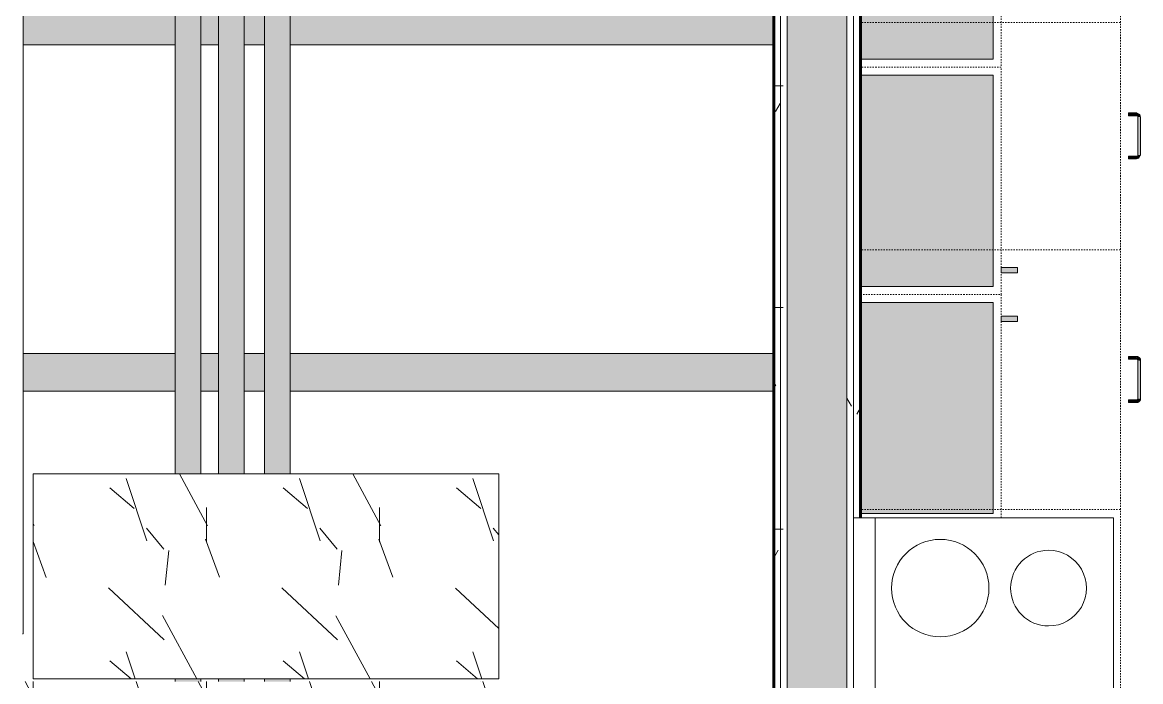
# Model space of a CAD drawing. Header units: inches. Extents: x -4169 to -1846, y 9706 to 12377.
# Drawn here: x -3479.3 to -3376, y 10707.2 to 10768.1 of the extents above; entities that cross this region are included whole.
import ezdxf

# ---------------------------------------------------------------- set-up
doc = ezdxf.new("R2010")
doc.units = ezdxf.units.IN
doc.header["$MEASUREMENT"] = 0
doc.linetypes.add('Dash', pattern=[0.25, 0.125, -0.125])
for name, color, linetype, lineweight in [('0-1', 7, 'Continuous', 5), ('0-2', 7, 'Continuous', 18), ('A-CLNG', 13, 'Continuous', 18), ('A-CLNG-PATT-1', 35, 'Continuous', 18), ('A-FLOR-2', 7, 'Continuous', 18), ('A-WALL', 113, 'Continuous', 18), ('A-WALL-PATT-4', 111, 'Continuous', 9), ('I-WALL-3', 2, 'Continuous', 60), ('P-PIPE', 3, 'Continuous', 9), ('P-PIPE-1', 3, 'Continuous', 5), ('Q-CASE', 31, 'Continuous', 9), ('Q-CASE-1', 9, 'Continuous', 9), ('Q-CASE-3', 250, 'Continuous', 9), ('Q-CASE-4', 250, 'Dash', 9), ('Q-CASE-HDLN-1', 250, 'Dash', 9), ('Q-CASE-HDLN-2', 31, 'Continuous', 9), ('Q-SPCQ-1', 250, 'Continuous', 9), ('S-BEAM', 12, 'Continuous', 9)]:
    doc.layers.add(name, color=color, linetype=linetype, lineweight=lineweight)
pattern_1 = [(0, (0, 0), (20.48, 5.12), [0.845, -14.515, 0.845, -14.515, -81.92]), (0, (0, 0), (20.48, 5.12), [-30.72, 0.845, -29.875, 0.845, -14.515, -35.84]), (0, (0, 0), (20.48, 5.12), [-76.8, 0.845, -9.395, 0.845, -24.755]), (120, (7.68, 2.56), (-14.67405, 15.1762003), [0.845, -14.515, 0.845, -14.515, -81.92]), (120, (7.68, 2.56), (-14.67405, 15.1762003), [-30.72, 0.845, -29.875, 0.845, -14.515, -35.84]), (120, (7.68, 2.56), (-14.67405, 15.1762003), [-76.8, 0.845, -9.395, 0.845, -24.755]), (240, (10.24, 12.8), (-5.80595, -20.2962003), [0.845, -14.515, 0.845, -14.515, -81.92]), (240, (10.24, 12.8), (-5.80595, -20.2962003), [-30.72, 0.845, -29.875, 0.845, -14.515, -35.84]), (240, (10.24, 12.8), (-5.80595, -20.2962003), [-76.8, 0.845, -9.395, 0.845, -24.755])]

# ---------------------------------------------------------------- blocks, each defined once
blk = doc.blocks.new('Range - 24_ x 30_-2322588-ENLARGED RCP - 2ND FLOOR PLAN')
at = {"layer": 'Q-SPCQ-1'}
for p, q in [((0, 0), (30, 0)), ((0, -24), (0, 0)), ((30, 0), (30, -24)), ((0, -22), (30, -22)), ((30, -24), (0, -24))]:
    blk.add_line(p, q, dxfattribs=at)
for centre, radius, start, end in [((6.5, -6), 3.5, 360, 180), ((23.5, -6), 3, 0, 180), ((6.5, -6), 3.5, 180, 0), ((23.5, -6), 3, 180, 0), ((6.5, -16), 4.5, 0, 180), ((23.5, -16), 3, 360, 180), ((6.5, -16), 4.5, 180, 0), ((23.5, -16), 3, 180, 0)]:
    blk.add_arc(centre, radius, start, end, dxfattribs=at)
blk = doc.blocks.new('OD_CW_Countertop - OD_CW_Countertop-2380624-ENLARGED RCP - 2ND FLOOR PLAN')
at = {"layer": 'Q-CASE-HDLN-1'}
for p, q in [((0.74, 24), (0.74, 0)), ((0.74, 0), (130.71, 0))]:
    blk.add_line(p, q, dxfattribs=at)
blk = doc.blocks.new('Drawer_Base_Cabinet_3_drawer_12205 - 24_-V52-ENLARGED RCP - 2ND FLOOR PLAN')
at = {"layer": 'Q-CASE'}
for points in [[(-1.01, 25.72), (-1.01, 25.84), (-1.16, 25.81), (-1.28, 25.75), (-1.34, 25.61), (-1.32, 25.5), (-1.15, 25.52), (-1.01, 25.69), (-1.01, 25.71)], [(2.49, 25.62), (2.49, 25.87), (-1.01, 25.86), (-1.01, 25.62), (1.97, 25.62)], [(2.83, 25.5), (2.79, 25.69), (2.72, 25.78), (2.6, 25.83), (2.49, 25.81), (2.51, 25.64), (2.68, 25.5), (2.8, 25.5)], [(-1.14, 25.5), (-1.38, 25.5), (-1.37, 24.75), (-1.14, 24.75), (-1.14, 25.01)], [(-1.01, 25.64), (-1.12, 25.55), (-1.14, 25.51), (-1.02, 25.63)], [(2.63, 25.5), (2.54, 25.61), (2.5, 25.63), (2.62, 25.51)], [(2.86, 24.75), (2.85, 25.5), (2.62, 25.5), (2.63, 24.75), (2.85, 24.75)]]:
    blk.add_hatch(color=256, dxfattribs=at).paths.add_polyline_path(points, flags=0)
at = {"layer": 'Q-CASE-HDLN-1'}
for p, q in [((12.74, 24), (-11.26, 24)), ((-11.26, 24), (-11.26, 0)), ((12.74, 24), (12.74, 0)), ((12.74, 0), (-11.26, 0))]:
    blk.add_line(p, q, dxfattribs=at)
at = {"layer": 'Q-CASE-HDLN-2'}
for p, q in [((-1.01, 25.87), (2.49, 25.87)), ((-1.39, 24.75), (-1.39, 25.5)), ((-1.39, 24.75), (-1.39, 25.5)), ((-1.39, 24.75), (-1.39, 25.5)), ((-1.14, 25.5), (-1.14, 24.75)), ((-1.14, 25.5), (-1.14, 24.75)), ((-1.14, 25.5), (-1.14, 24.75)), ((2.49, 25.62), (-1.01, 25.62)), ((2.61, 24.75), (2.61, 25.5)), ((2.61, 24.75), (2.61, 25.5)), ((2.61, 24.75), (2.61, 25.5)), ((2.86, 25.5), (2.86, 24.75)), ((2.86, 25.5), (2.86, 24.75)), ((2.86, 25.5), (2.86, 24.75)), ((-1.39, 24.75), (-1.14, 24.75)), ((-1.38, 24.75), (-1.39, 24.75)), ((-1.39, 24.75), (-1.38, 24.75)), ((-1.38, 24.75), (-1.39, 24.75)), ((-1.39, 24.75), (-1.38, 24.75)), ((-1.38, 24.75), (-1.39, 24.75)), ((-1.14, 24.75), (-1.14, 24.75)), ((-1.14, 24.75), (-1.14, 24.75)), ((-1.14, 24.75), (-1.14, 24.75)), ((-1.14, 24.75), (-1.14, 24.75)), ((-1.14, 24.75), (-1.14, 24.75)), ((2.62, 24.75), (2.61, 24.75)), ((2.61, 24.75), (2.86, 24.75)), ((2.62, 24.75), (2.61, 24.75)), ((2.61, 24.75), (2.62, 24.75)), ((2.62, 24.75), (2.61, 24.75)), ((2.61, 24.75), (2.62, 24.75)), ((2.86, 24.75), (2.86, 24.75)), ((2.86, 24.75), (2.86, 24.75)), ((2.86, 24.75), (2.86, 24.75)), ((2.86, 24.75), (2.86, 24.75)), ((2.86, 24.75), (2.86, 24.75))]:
    blk.add_line(p, q, dxfattribs=at)
at = {"layer": 'Q-CASE-HDLN-2', "flags": 128}
for points in [[(-1.39, 25.5), (-1.39, 25.51), (-1.39, 25.53), (-1.38, 25.54), (-1.38, 25.56), (-1.38, 25.57), (-1.38, 25.59), (-1.37, 25.6), (-1.37, 25.62), (-1.36, 25.63), (-1.36, 25.65), (-1.35, 25.66), (-1.34, 25.67), (-1.34, 25.69), (-1.33, 25.7), (-1.32, 25.71), (-1.31, 25.72), (-1.3, 25.74), (-1.29, 25.75), (-1.28, 25.76), (-1.27, 25.77), (-1.26, 25.78), (-1.25, 25.79), (-1.24, 25.8), (-1.23, 25.81), (-1.21, 25.82), (-1.2, 25.82), (-1.19, 25.83), (-1.18, 25.84), (-1.16, 25.84), (-1.15, 25.85), (-1.13, 25.85), (-1.12, 25.86), (-1.11, 25.86), (-1.09, 25.87), (-1.08, 25.87), (-1.06, 25.87), (-1.05, 25.87), (-1.03, 25.87), (-1.02, 25.87), (-1.01, 25.87)], [(-1.26, 25.78), (-1.25, 25.79), (-1.24, 25.8), (-1.23, 25.81), (-1.21, 25.82), (-1.2, 25.82), (-1.19, 25.83), (-1.18, 25.84), (-1.16, 25.84), (-1.15, 25.85), (-1.13, 25.85), (-1.12, 25.86), (-1.11, 25.86), (-1.09, 25.87), (-1.08, 25.87), (-1.06, 25.87), (-1.05, 25.87), (-1.03, 25.87), (-1.02, 25.87), (-1.01, 25.87)], [(-1.26, 25.78), (-1.25, 25.79), (-1.24, 25.8), (-1.23, 25.81), (-1.21, 25.82), (-1.2, 25.82), (-1.19, 25.83), (-1.18, 25.84), (-1.16, 25.84), (-1.15, 25.85), (-1.13, 25.85), (-1.12, 25.86), (-1.11, 25.86), (-1.09, 25.87), (-1.08, 25.87), (-1.06, 25.87), (-1.05, 25.87), (-1.03, 25.87), (-1.02, 25.87), (-1.01, 25.87)], [(2.49, 25.87), (2.5, 25.87), (2.52, 25.87), (2.53, 25.87), (2.55, 25.87), (2.56, 25.87), (2.58, 25.86), (2.59, 25.86), (2.61, 25.86), (2.62, 25.85), (2.63, 25.85), (2.65, 25.84), (2.66, 25.83), (2.67, 25.83), (2.69, 25.82), (2.7, 25.81), (2.71, 25.8), (2.72, 25.79), (2.73, 25.78), (2.75, 25.77), (2.76, 25.76), (2.77, 25.75), (2.78, 25.74), (2.79, 25.73), (2.79, 25.72), (2.8, 25.7), (2.81, 25.69), (2.82, 25.68), (2.83, 25.66), (2.83, 25.65), (2.84, 25.64), (2.84, 25.62), (2.85, 25.61), (2.85, 25.59), (2.85, 25.58), (2.86, 25.56), (2.86, 25.55), (2.86, 25.53), (2.86, 25.52), (2.86, 25.5), (2.86, 25.5)], [(2.49, 25.87), (2.5, 25.87), (2.52, 25.87), (2.53, 25.87), (2.55, 25.87), (2.56, 25.87), (2.58, 25.86), (2.59, 25.86), (2.61, 25.86), (2.62, 25.85), (2.63, 25.85), (2.65, 25.84), (2.66, 25.83), (2.67, 25.83), (2.69, 25.82), (2.7, 25.81), (2.71, 25.8), (2.72, 25.79), (2.73, 25.78), (2.75, 25.77)], [(2.49, 25.87), (2.5, 25.87), (2.52, 25.87), (2.53, 25.87), (2.55, 25.87), (2.56, 25.87), (2.58, 25.86), (2.59, 25.86), (2.61, 25.86), (2.62, 25.85), (2.63, 25.85), (2.65, 25.84), (2.66, 25.83), (2.67, 25.83), (2.69, 25.82), (2.7, 25.81), (2.71, 25.8), (2.72, 25.79), (2.73, 25.78), (2.75, 25.77)], [(-1.39, 25.5), (-1.39, 25.51), (-1.39, 25.53), (-1.38, 25.54), (-1.38, 25.56), (-1.38, 25.57), (-1.38, 25.59), (-1.37, 25.6), (-1.37, 25.62), (-1.36, 25.63), (-1.36, 25.65), (-1.35, 25.66), (-1.34, 25.67), (-1.34, 25.69), (-1.33, 25.7), (-1.32, 25.71), (-1.31, 25.72), (-1.3, 25.74), (-1.29, 25.75), (-1.28, 25.76)], [(-1.39, 25.5), (-1.39, 25.51), (-1.39, 25.53), (-1.38, 25.54), (-1.38, 25.56), (-1.38, 25.57), (-1.38, 25.59), (-1.37, 25.6), (-1.37, 25.62), (-1.36, 25.63), (-1.36, 25.65), (-1.35, 25.66), (-1.34, 25.67), (-1.34, 25.69), (-1.33, 25.7), (-1.32, 25.71), (-1.31, 25.72), (-1.3, 25.74), (-1.29, 25.75), (-1.28, 25.76)], [(-1.01, 25.62), (-1.02, 25.62), (-1.02, 25.62), (-1.03, 25.62), (-1.03, 25.62), (-1.04, 25.62), (-1.04, 25.62), (-1.05, 25.62), (-1.05, 25.62), (-1.06, 25.62), (-1.06, 25.62), (-1.07, 25.61), (-1.07, 25.61), (-1.07, 25.61), (-1.08, 25.61), (-1.08, 25.6), (-1.09, 25.6), (-1.09, 25.6), (-1.09, 25.59), (-1.1, 25.59), (-1.1, 25.59), (-1.11, 25.58), (-1.11, 25.58), (-1.11, 25.58), (-1.11, 25.57), (-1.12, 25.57), (-1.12, 25.56), (-1.12, 25.56), (-1.12, 25.55), (-1.13, 25.55), (-1.13, 25.55), (-1.13, 25.54), (-1.13, 25.54), (-1.13, 25.53), (-1.13, 25.53), (-1.14, 25.52), (-1.14, 25.52), (-1.14, 25.51), (-1.14, 25.51), (-1.14, 25.5), (-1.14, 25.5)], [(-1.14, 25.51), (-1.14, 25.51), (-1.14, 25.5), (-1.14, 25.5)], [(-1.14, 25.51), (-1.14, 25.51), (-1.14, 25.5), (-1.14, 25.5)], [(-1.01, 25.62), (-1.02, 25.62), (-1.02, 25.62)], [(-1.01, 25.62), (-1.02, 25.62), (-1.02, 25.62)], [(2.61, 25.5), (2.61, 25.5), (2.61, 25.51), (2.61, 25.51), (2.61, 25.52), (2.61, 25.52), (2.61, 25.53), (2.61, 25.53), (2.61, 25.54), (2.6, 25.54), (2.6, 25.55), (2.6, 25.55), (2.6, 25.56), (2.6, 25.56), (2.59, 25.57), (2.59, 25.57), (2.59, 25.57), (2.58, 25.58), (2.58, 25.58), (2.58, 25.59), (2.57, 25.59), (2.57, 25.59), (2.57, 25.6), (2.56, 25.6), (2.56, 25.6), (2.56, 25.61), (2.55, 25.61), (2.55, 25.61), (2.54, 25.61), (2.54, 25.61), (2.53, 25.62), (2.53, 25.62), (2.52, 25.62), (2.52, 25.62), (2.51, 25.62), (2.51, 25.62), (2.5, 25.62), (2.5, 25.62), (2.49, 25.62), (2.49, 25.62), (2.49, 25.62)], [(2.5, 25.62), (2.49, 25.62), (2.49, 25.62)], [(2.5, 25.62), (2.49, 25.62), (2.49, 25.62)], [(2.61, 25.5), (2.61, 25.5), (2.61, 25.51)], [(2.61, 25.5), (2.61, 25.5), (2.61, 25.51)], [(2.77, 25.75), (2.78, 25.74), (2.79, 25.73), (2.79, 25.72), (2.8, 25.7), (2.81, 25.69), (2.82, 25.68), (2.83, 25.66), (2.83, 25.65), (2.84, 25.64), (2.84, 25.62), (2.85, 25.61), (2.85, 25.59), (2.85, 25.58), (2.86, 25.56), (2.86, 25.55), (2.86, 25.53), (2.86, 25.52), (2.86, 25.5), (2.86, 25.5)], [(2.77, 25.75), (2.78, 25.74), (2.79, 25.73), (2.79, 25.72), (2.8, 25.7), (2.81, 25.69), (2.82, 25.68), (2.83, 25.66), (2.83, 25.65), (2.84, 25.64), (2.84, 25.62), (2.85, 25.61), (2.85, 25.59), (2.85, 25.58), (2.86, 25.56), (2.86, 25.55), (2.86, 25.53), (2.86, 25.52), (2.86, 25.5), (2.86, 25.5)]]:
    blk.add_lwpolyline(points, dxfattribs=at)
blk = doc.blocks.new('Drawer_Base_Cabinet_3_drawer_12205 - 21_-V27-ENLARGED RCP - 2ND FLOOR PLAN')
at = {"layer": 'Q-CASE'}
for points in [[(-1.01, 25.72), (-1.01, 25.84), (-1.16, 25.81), (-1.28, 25.75), (-1.34, 25.61), (-1.32, 25.5), (-1.15, 25.52), (-1.01, 25.69), (-1.01, 25.71)], [(2.49, 25.62), (2.49, 25.87), (-1.01, 25.86), (-1.01, 25.62), (1.97, 25.62)], [(2.83, 25.5), (2.79, 25.69), (2.72, 25.78), (2.6, 25.83), (2.49, 25.81), (2.51, 25.64), (2.68, 25.5), (2.8, 25.5)], [(-1.14, 25.5), (-1.38, 25.5), (-1.37, 24.75), (-1.14, 24.75), (-1.14, 25.01)], [(-1.01, 25.64), (-1.12, 25.55), (-1.14, 25.51), (-1.02, 25.63)], [(2.63, 25.5), (2.54, 25.61), (2.5, 25.63), (2.62, 25.51)], [(2.86, 24.75), (2.85, 25.5), (2.62, 25.5), (2.63, 24.75), (2.85, 24.75)]]:
    blk.add_hatch(color=256, dxfattribs=at).paths.add_polyline_path(points, flags=0)
at = {"layer": 'Q-CASE-HDLN-1'}
for p, q in [((11.24, 24), (-9.76, 24)), ((-9.76, 24), (-9.76, 0)), ((11.24, 24), (11.24, 0)), ((11.24, 0), (-9.76, 0))]:
    blk.add_line(p, q, dxfattribs=at)
at = {"layer": 'Q-CASE-HDLN-2'}
for p, q in [((-1.24, 25.8), (-1.01, 25.87)), ((-1.24, 25.8), (-1.01, 25.87)), ((-1.01, 25.87), (2.49, 25.87)), ((2.49, 25.87), (2.58, 25.83)), ((2.49, 25.87), (2.58, 25.83)), ((-1.39, 25.5), (-1.34, 25.59)), ((-1.39, 25.5), (-1.34, 25.59)), ((-1.39, 24.75), (-1.39, 25.5)), ((-1.39, 24.75), (-1.39, 25.5)), ((-1.39, 24.75), (-1.39, 25.5)), ((-1.14, 25.5), (-1.14, 24.75)), ((-1.14, 25.5), (-1.14, 24.75)), ((-1.14, 25.5), (-1.14, 24.75)), ((-1.01, 25.62), (-1.05, 25.6)), ((-1.01, 25.62), (-1.05, 25.6)), ((2.49, 25.62), (-1.01, 25.62)), ((2.61, 25.5), (2.59, 25.54)), ((2.61, 25.5), (2.59, 25.54)), ((2.61, 24.75), (2.61, 25.5)), ((2.61, 24.75), (2.61, 25.5)), ((2.61, 24.75), (2.61, 25.5)), ((2.79, 25.72), (2.86, 25.5)), ((2.79, 25.72), (2.86, 25.5)), ((2.86, 25.5), (2.86, 24.75)), ((2.86, 25.5), (2.86, 24.75)), ((2.86, 25.5), (2.86, 24.75)), ((-1.39, 24.75), (-1.14, 24.75)), ((-1.38, 24.75), (-1.39, 24.75)), ((-1.39, 24.75), (-1.38, 24.75)), ((-1.38, 24.75), (-1.39, 24.75)), ((-1.39, 24.75), (-1.38, 24.75)), ((-1.38, 24.75), (-1.39, 24.75)), ((-1.14, 24.75), (-1.14, 24.75)), ((-1.14, 24.75), (-1.14, 24.75)), ((-1.14, 24.75), (-1.14, 24.75)), ((-1.14, 24.75), (-1.14, 24.75)), ((-1.14, 24.75), (-1.14, 24.75)), ((2.62, 24.75), (2.61, 24.75)), ((2.61, 24.75), (2.86, 24.75)), ((2.62, 24.75), (2.61, 24.75)), ((2.61, 24.75), (2.62, 24.75)), ((2.62, 24.75), (2.61, 24.75)), ((2.61, 24.75), (2.62, 24.75)), ((2.86, 24.75), (2.86, 24.75)), ((2.86, 24.75), (2.86, 24.75)), ((2.86, 24.75), (2.86, 24.75)), ((2.86, 24.75), (2.86, 24.75)), ((2.86, 24.75), (2.86, 24.75))]:
    blk.add_line(p, q, dxfattribs=at)
at = {"layer": 'Q-CASE-HDLN-2', "flags": 128}
for points in [[(-1.39, 25.5), (-1.24, 25.8), (-1.01, 25.87)], [(2.49, 25.87), (2.79, 25.72), (2.86, 25.5)], [(-1.01, 25.62), (-1.12, 25.57), (-1.14, 25.5)], [(2.61, 25.5), (2.56, 25.61), (2.49, 25.62)]]:
    blk.add_lwpolyline(points, dxfattribs=at)
blk = doc.blocks.new('300 Series Wall Hung Cabinet_301 - 21_-2351527-ENLARGED RCP - 2ND FLOOR PLAN')
at = {"layer": 'Q-CASE-1'}
for points in [[(9.75, -0.19), (-9.75, -0.19), (-9.75, -12.44), (9.75, -12.44), (9.75, -8.4)], [(-8.01, -13.19), (-8.5, -13.19), (-8.5, -14.69), (-8.01, -14.69)]]:
    blk.add_hatch(color=256, dxfattribs=at).paths.add_polyline_path(points, flags=0)
at = {"layer": 'Q-CASE-3'}
for p, q in [((-9.75, -12.44), (-9.75, -0.19)), ((9.75, -0.19), (9.75, -12.44)), ((9.75, -12.44), (-9.75, -12.44)), ((-8.01, -13.19), (-8.5, -13.19)), ((-8.5, -13.19), (-8.5, -14.69)), ((-8.01, -14.69), (-8.01, -13.19)), ((-8.5, -14.69), (-8.01, -14.69))]:
    blk.add_line(p, q, dxfattribs=at)
at = {"layer": 'Q-CASE-4'}
for p, q in [((-10.5, -0.19), (-10.5, -13.19)), ((10.5, -13.19), (10.5, -0.19)), ((-10.5, -13.19), (10.5, -13.19))]:
    blk.add_line(p, q, dxfattribs=at)
blk = doc.blocks.new('300 Series Wall Hung Cabinet_301 - 21_-V49-ENLARGED RCP - 2ND FLOOR PLAN')
at = {"layer": 'Q-CASE-1'}
for points in [[(-8.5, 13.19), (-8.01, 13.19), (-8.01, 14.69), (-8.5, 14.69)], [(-9.75, 12.44), (-9.75, 0.19), (9.75, 0.19), (9.75, 12.44), (9.28, 12.44)]]:
    blk.add_hatch(color=256, dxfattribs=at).paths.add_polyline_path(points, flags=0)
at = {"layer": 'Q-CASE-3'}
for p, q in [((-8.01, 14.69), (-8.5, 14.69)), ((-8.5, 14.69), (-8.5, 13.19)), ((-8.01, 13.19), (-8.01, 14.69)), ((-9.75, 0.19), (-9.75, 12.44)), ((-9.75, 12.44), (9.75, 12.44)), ((-8.5, 13.19), (-8.01, 13.19)), ((9.75, 12.44), (9.75, 0.19))]:
    blk.add_line(p, q, dxfattribs=at)
at = {"layer": 'Q-CASE-4'}
for p, q in [((-10.5, 0.19), (-10.5, 13.19)), ((-10.5, 13.19), (10.13, 13.19))]:
    blk.add_line(p, q, dxfattribs=at)
blk = doc.blocks.new('300 Series Wall Hung Cabinet_301 - 21_-2351003-ENLARGED RCP - 2ND FLOOR PLAN')
at = {"layer": 'Q-CASE-1'}
for points in [[(-8.5, 13.19), (-8.01, 13.19), (-8.01, 14.69), (-8.5, 14.69)], [(-9.75, 0.19), (9.75, 0.19), (9.75, 12.44), (-9.75, 12.44), (-9.75, 8.4)]]:
    blk.add_hatch(color=256, dxfattribs=at).paths.add_polyline_path(points, flags=0)
at = {"layer": 'Q-CASE-3'}
for p, q in [((-8.01, 14.69), (-8.5, 14.69)), ((-8.5, 14.69), (-8.5, 13.19)), ((-8.01, 13.19), (-8.01, 14.69)), ((-9.75, 0.19), (-9.75, 12.44)), ((-9.75, 12.44), (9.75, 12.44)), ((-8.5, 13.19), (-8.01, 13.19)), ((9.75, 12.44), (9.75, 0.19))]:
    blk.add_line(p, q, dxfattribs=at)
at = {"layer": 'Q-CASE-4'}
for p, q in [((-10.5, 0.19), (-10.5, 13.19)), ((-10.5, 13.19), (10.5, 13.19)), ((10.5, 13.19), (10.5, 0.19))]:
    blk.add_line(p, q, dxfattribs=at)
blk = doc.blocks.new('CTR - 1st Phase - Unit Layouts_rvt-1-ENLARGED RCP - 2ND FLOOR PLAN')
at = {"layer": '0-2'}
for name, p, rotation in [('OD_CW_Countertop - OD_CW_Countertop-2380624-ENLARGED RCP - 2ND FLOOR PLAN', (-3377.92, 10675.12), 90.00000000000529), ('300 Series Wall Hung Cabinet_301 - 21_-2351003-ENLARGED RCP - 2ND FLOOR PLAN', (-3402.11, 10774.48), 269.9999999999621), ('Drawer_Base_Cabinet_3_drawer_12205 - 21_-V27-ENLARGED RCP - 2ND FLOOR PLAN', (-3401.92, 10758.36), 270.0000000000059), ('300 Series Wall Hung Cabinet_301 - 21_-2351527-ENLARGED RCP - 2ND FLOOR PLAN', (-3402.11, 10753.48), 89.99999999996207), ('Drawer_Base_Cabinet_3_drawer_12205 - 24_-V52-ENLARGED RCP - 2ND FLOOR PLAN', (-3401.92, 10735.86), 270.0000000000059), ('300 Series Wall Hung Cabinet_301 - 21_-V49-ENLARGED RCP - 2ND FLOOR PLAN', (-3402.11, 10732.48), 269.9999999999621), ('Range - 24_ x 30_-2322588-ENLARGED RCP - 2ND FLOOR PLAN', (-3378.55, 10722.35), 269.9999999999903)]:
    blk.add_blockref(name, p, dxfattribs=dict(at, rotation=rotation))
blk = doc.blocks.new('CTR - 1st Phase - Shell_rvt-1-ENLARGED RCP - 2ND FLOOR PLAN')
at = {"layer": 'A-FLOR-2'}
for p, q in [((-3479.22, 10737.54), (-3479.22, 10766.04)), ((-3479.22, 10711.64), (-3479.22, 10734.04)), ((-3479.3, 10711.64), (-3479.22, 10711.64))]:
    blk.add_line(p, q, dxfattribs=at)
blk = doc.blocks.new('Dimension Lumber - LVL - 3_5X5_5-V133-ENLARGED RCP - 2ND FLOOR PLAN')
at = {"layer": 'S-BEAM'}
h = blk.add_hatch(color=256, dxfattribs=at)
h.paths.add_polyline_path([(-17.74, -1.75), (-17.74, 1.75), (-19.36, 1.75), (-19.36, -1.75)], flags=0)
h.paths.add_polyline_path([(-33.87, -1.75), (-21.74, -1.75), (-21.74, 1.75), (-35.77, 1.75), (-35.77, -1.75)], flags=0)
h.paths.add_polyline_path([(33.53, -1.75), (33.53, 1.75), (-11.12, 1.75), (-11.12, -1.75), (13.03, -1.75)], flags=0)
h.paths.add_polyline_path([(-13.5, -1.75), (-13.5, 1.75), (-15.36, 1.75), (-15.36, -1.75)], flags=0)
for p, q in [((-35.77, 1.75), (-35.77, -1.75)), ((-35.77, 1.75), (-21.74, 1.75)), ((-19.36, 1.75), (-17.74, 1.75)), ((-15.36, 1.75), (-13.5, 1.75)), ((-11.12, 1.75), (33.53, 1.75)), ((-35.77, -1.75), (-21.74, -1.75)), ((-19.36, -1.75), (-17.74, -1.75)), ((-15.36, -1.75), (-13.5, -1.75)), ((-11.12, -1.75), (33.53, -1.75))]:
    blk.add_line(p, q, dxfattribs=at)

msp = doc.modelspace()

# ---------------------------------------------------------------- hatches: boundary and pattern name
at = {"layer": 'A-CLNG-PATT-1'}
h = msp.add_hatch(dxfattribs=at)
h.set_pattern_fill('FP_53', color=256, style=0, pattern_type=2)
h.set_pattern_definition([(108.435, (4.16, 0), (-16.000521, 32.0003383), [6.072, -44.525]), (139.399, (2.24, 5.76), (-96.00016541, 79.9998798), [2.95, -144.562]), (136.848, (16, 7.68), (-240.00202852, 223.9982064), [7.018, -343.889]), (109.983, (10.88, 12.48), (-47.99971113, 127.99986808), [3.746, -183.53]), (90, (9.6, 0), (-16, 16), [3.2, -12.8]), (118.443, (9.6, 3.2), (112.0002199, -207.99937941), [8.734, -427.981]), (84.289, (5.44, 10.88), (-16.00092206, -143.99947947), [3.216, -157.582]), (129.806, (5.76, 14.08), (64.00060153, -80.0001644), [2.499, -122.465])])
h.paths.add_polyline_path([(-3479.22, 10649.86), (-3435.32, 10649.86), (-3435.32, 10668.81), (-3497.92, 10668.81), (-3497.92, 10650.19), (-3479.92, 10650.19), (-3479.92, 10649.86)], flags=0)
h.paths.add_polyline_path([(-3464.18, 10669.06), (-3435.32, 10669.06), (-3435.32, 10707.21), (-3497.92, 10707.21), (-3497.92, 10669.06), (-3471.48, 10669.06)], flags=0)
h.paths.add_polyline_path([(-3435.32, 10707.46), (-3435.32, 10726.41), (-3478.3, 10726.41), (-3478.3, 10707.46), (-3447.3, 10707.46)], flags=0)
at = {"layer": 'A-WALL-PATT-4'}
h = msp.add_hatch(dxfattribs=at)
h.set_pattern_fill('FP_1', color=256, style=0, pattern_type=2)
h.set_pattern_definition(pattern_1)
h.paths.add_polyline_path([(-3409.3, 10450.79), (-3409.3, 10843.41), (-3409.92, 10843.41), (-3409.92, 10450.79)], flags=0)
h = msp.add_hatch(dxfattribs=at)
h.set_pattern_fill('FP_1', color=256, style=0, pattern_type=2)
h.set_pattern_definition(pattern_1)
h.paths.add_polyline_path([(-3409.3, 10451.41), (-3408.67, 10451.41), (-3408.67, 10843.41), (-3409.3, 10843.41), (-3409.3, 10451.96)], flags=0)
h = msp.add_hatch(dxfattribs=at)
h.set_pattern_fill('FP_4', color=256, style=0, pattern_type=2)
h.set_pattern_definition([(161.57, (0.32, 0.32), (-2.560496185, -0.000537386), [0, -18.214, 2.022, 0]), (18.43, (-0.32, 0.32), (-2.560496185, 0.000537386), [0, -18.214, 2.022, 0]), (108.43, (0.32, 0.32), (1.27922091, -6.400876726), [6.07, -14.166]), (71.57, (-0.32, 0.32), (1.27922091, 6.400876726), [6.07, -14.166])])
h.paths.add_polyline_path([(-3408.26, 10452.04), (-3403.17, 10452.04), (-3403.17, 10843.41), (-3408.67, 10843.41), (-3408.67, 10452.04)], flags=0)
h = msp.add_hatch(dxfattribs=at)
h.set_pattern_fill('FP_1', color=256, style=0, pattern_type=2)
h.set_pattern_definition(pattern_1)
h.paths.add_polyline_path([(-3403.17, 10457.54), (-3402.55, 10457.54), (-3402.55, 10647.42), (-3403.17, 10647.42), (-3403.17, 10470.32)], flags=0)
h.paths.add_polyline_path([(-3402.55, 10650.92), (-3402.55, 10843.41), (-3403.17, 10843.41), (-3403.17, 10650.92), (-3402.86, 10650.92)], flags=0)
h = msp.add_hatch(dxfattribs=at)
h.set_pattern_fill('FP_1', color=256, style=0, pattern_type=2)
h.set_pattern_definition(pattern_1)
h.paths.add_polyline_path([(-3402.55, 10458.16), (-3401.92, 10458.16), (-3401.92, 10647.42), (-3402.55, 10647.42), (-3402.55, 10470.32)], flags=0)
h.paths.add_polyline_path([(-3402.24, 10650.92), (-3401.92, 10650.92), (-3401.92, 10692.35), (-3402.55, 10692.35), (-3402.55, 10650.92)], flags=0)
h.paths.add_polyline_path([(-3401.92, 10722.35), (-3401.92, 10843.41), (-3402.55, 10843.41), (-3402.55, 10722.35), (-3402.35, 10722.35)], flags=0)
at = {"layer": 'P-PIPE-1'}
h = msp.add_hatch(color=256, dxfattribs=at)
h.paths.add_polyline_path([(-3465.19, 10411.12), (-3464, 10411.12), (-3464, 10649.86), (-3465.19, 10649.86), (-3465.19, 10414.04)], flags=0)
h.paths.add_polyline_path([(-3465.03, 10668.81), (-3464, 10668.81), (-3464, 10669.06), (-3465.19, 10669.06), (-3465.19, 10668.81), (-3465.05, 10668.81)], flags=0)
h.paths.add_polyline_path([(-3464, 10707.21), (-3464, 10707.46), (-3465.19, 10707.46), (-3465.19, 10707.21), (-3464.07, 10707.21)], flags=0)
h.paths.add_polyline_path([(-3464.84, 10726.41), (-3464, 10726.41), (-3464, 10949.97), (-3465.19, 10949.97), (-3465.19, 10726.41), (-3464.89, 10726.41)], flags=0)
h.paths.add_polyline_path([(-3465.03, 10968.92), (-3464, 10968.92), (-3464, 10969.17), (-3465.19, 10969.17), (-3465.16, 10968.92), (-3465.08, 10968.92)], flags=0)
h.paths.add_polyline_path([(-3464.31, 11007.32), (-3464, 11007.32), (-3464, 11007.57), (-3465.19, 11007.57), (-3465.17, 11007.32), (-3464.44, 11007.32)], flags=0)
h.paths.add_polyline_path([(-3464.84, 11026.52), (-3464, 11026.52), (-3464, 11687.66), (-3465.19, 11687.66), (-3465.17, 11026.52), (-3464.93, 11026.52)], flags=0)
h.paths.add_polyline_path([(-3465.03, 11706.61), (-3464, 11706.61), (-3464, 11706.86), (-3465.19, 11706.86), (-3465.19, 11706.61), (-3465.15, 11706.61)], flags=0)
h = msp.add_hatch(color=256, dxfattribs=at)
h.paths.add_polyline_path([(-3462.81, 10411.12), (-3462.81, 10411.12), (-3462.82, 10649.86), (-3464, 10649.86), (-3464, 10411.12), (-3462.85, 10411.12)], flags=0)
h.paths.add_polyline_path([(-3463.76, 10668.81), (-3462.81, 10668.81), (-3462.82, 10669.06), (-3464, 10669.06), (-3464, 10668.81)], flags=0)
h.paths.add_polyline_path([(-3463.16, 10707.21), (-3462.81, 10707.21), (-3462.82, 10707.46), (-3464, 10707.46), (-3464, 10707.21), (-3463.22, 10707.21)], flags=0)
h.paths.add_polyline_path([(-3462.81, 10726.41), (-3462.83, 10949.97), (-3464, 10949.97), (-3464, 10726.41), (-3462.82, 10726.41)], flags=0)
h.paths.add_polyline_path([(-3463.83, 10968.92), (-3462.81, 10968.92), (-3462.83, 10969.17), (-3464, 10969.17), (-3464, 10968.92)], flags=0)
h.paths.add_polyline_path([(-3463.16, 11007.32), (-3462.81, 11007.32), (-3462.83, 11007.57), (-3464, 11007.57), (-3464, 11007.32), (-3463.27, 11007.32)], flags=0)
h.paths.add_polyline_path([(-3462.83, 11026.52), (-3462.81, 11026.52), (-3462.81, 11687.66), (-3464, 11687.66), (-3464, 11026.52), (-3462.85, 11026.52)], flags=0)
h.paths.add_polyline_path([(-3462.81, 11706.61), (-3462.81, 11706.86), (-3464, 11706.86), (-3464, 11706.61), (-3462.85, 11706.61)], flags=0)
h = msp.add_hatch(color=256, dxfattribs=at)
h.paths.add_polyline_path([(-3461.19, 10411.12), (-3460, 10411.12), (-3460, 10649.86), (-3461.19, 10649.86), (-3461.19, 10414.04)], flags=0)
h.paths.add_polyline_path([(-3461.19, 10668.81), (-3460, 10668.81), (-3460, 10669.06), (-3461.19, 10669.06)], flags=0)
h.paths.add_polyline_path([(-3460, 10707.21), (-3460, 10707.46), (-3461.19, 10707.46), (-3461.19, 10707.21), (-3460.07, 10707.21)], flags=0)
h.paths.add_polyline_path([(-3461.19, 10726.41), (-3460, 10726.41), (-3460, 10949.97), (-3461.19, 10949.97), (-3461.19, 10731.73)], flags=0)
h.paths.add_polyline_path([(-3461.19, 10968.92), (-3460, 10968.92), (-3460, 10969.17), (-3461.19, 10969.17)], flags=0)
h.paths.add_polyline_path([(-3460.84, 11007.32), (-3460, 11007.32), (-3460, 11007.57), (-3461.19, 11007.57), (-3461.17, 11007.32), (-3460.93, 11007.32)], flags=0)
h.paths.add_polyline_path([(-3461.19, 11026.52), (-3460, 11026.52), (-3460, 11687.66), (-3461.19, 11687.66), (-3461.19, 11033.36)], flags=0)
h = msp.add_hatch(color=256, dxfattribs=at)
h.paths.add_polyline_path([(-3458.81, 10411.12), (-3458.82, 10649.86), (-3460, 10649.86), (-3460, 10411.12), (-3458.81, 10411.12)], flags=0)
h.paths.add_polyline_path([(-3459.69, 10668.81), (-3458.81, 10668.81), (-3458.82, 10669.06), (-3460, 10669.06), (-3460, 10668.81), (-3459.76, 10668.81)], flags=0)
h.paths.add_polyline_path([(-3458.81, 10707.21), (-3458.82, 10707.46), (-3460, 10707.46), (-3460, 10707.21), (-3458.82, 10707.21)], flags=0)
h.paths.add_polyline_path([(-3458.82, 10726.41), (-3458.81, 10726.41), (-3458.83, 10949.97), (-3460, 10949.97), (-3460, 10726.41), (-3458.85, 10726.41)], flags=0)
h.paths.add_polyline_path([(-3458.83, 10968.92), (-3458.81, 10968.92), (-3458.83, 10969.17), (-3460, 10969.17), (-3460, 10968.92), (-3458.85, 10968.92)], flags=0)
h.paths.add_polyline_path([(-3459.27, 11007.32), (-3458.81, 11007.32), (-3458.83, 11007.57), (-3460, 11007.57), (-3460, 11007.32), (-3459.41, 11007.32)], flags=0)
h.paths.add_polyline_path([(-3458.81, 11026.52), (-3458.81, 11687.66), (-3460, 11687.66), (-3460, 11026.52), (-3458.83, 11026.52)], flags=0)
h = msp.add_hatch(color=256, dxfattribs=at)
h.paths.add_polyline_path([(-3456.94, 10411.12), (-3455.76, 10411.12), (-3455.76, 10649.86), (-3456.94, 10649.86), (-3456.94, 10414.04)], flags=0)
h.paths.add_polyline_path([(-3456.94, 10668.81), (-3455.76, 10668.81), (-3455.76, 10669.06), (-3456.94, 10669.06)], flags=0)
h.paths.add_polyline_path([(-3456.6, 10707.21), (-3455.76, 10707.21), (-3455.76, 10707.46), (-3456.94, 10707.46), (-3456.94, 10707.21), (-3456.64, 10707.21)], flags=0)
h.paths.add_polyline_path([(-3456.94, 10726.41), (-3455.76, 10726.41), (-3455.76, 10949.97), (-3456.94, 10949.97), (-3456.94, 10731.73)], flags=0)
h.paths.add_polyline_path([(-3456.94, 10968.92), (-3455.76, 10968.92), (-3455.76, 10969.17), (-3456.94, 10969.17)], flags=0)
h.paths.add_polyline_path([(-3456.6, 11007.32), (-3455.76, 11007.32), (-3455.76, 11007.57), (-3456.94, 11007.57), (-3456.92, 11007.32), (-3456.68, 11007.32)], flags=0)
h.paths.add_polyline_path([(-3456.94, 11026.52), (-3455.76, 11026.52), (-3455.76, 11687.66), (-3456.94, 11687.66), (-3456.94, 11033.36)], flags=0)
h = msp.add_hatch(color=256, dxfattribs=at)
h.paths.add_polyline_path([(-3455.76, 10411.12), (-3454.57, 10411.12), (-3454.58, 10649.86), (-3455.76, 10649.86), (-3455.76, 10420.05)], flags=0)
h.paths.add_polyline_path([(-3455.76, 10668.81), (-3454.57, 10668.81), (-3454.58, 10669.06), (-3455.76, 10669.06)], flags=0)
h.paths.add_polyline_path([(-3455.52, 10707.21), (-3454.57, 10707.21), (-3454.58, 10707.46), (-3455.76, 10707.46), (-3455.74, 10707.21)], flags=0)
h.paths.add_polyline_path([(-3455.76, 10726.41), (-3454.57, 10726.41), (-3454.59, 10949.97), (-3455.76, 10949.97), (-3455.76, 10731.73)], flags=0)
h.paths.add_polyline_path([(-3455.76, 10968.92), (-3454.57, 10968.92), (-3454.59, 10969.17), (-3455.76, 10969.17)], flags=0)
h.paths.add_polyline_path([(-3455.76, 11007.32), (-3454.57, 11007.32), (-3454.59, 11007.57), (-3455.76, 11007.57)], flags=0)
h.paths.add_polyline_path([(-3455.76, 11026.52), (-3454.57, 11026.52), (-3454.57, 11687.66), (-3455.76, 11687.66), (-3455.76, 11033.36)], flags=0)

# ---------------------------------------------------------------- linework, layer by layer
at = {"layer": 'A-CLNG'}
for p, q in [((-3478.3, 10707.46), (-3478.3, 10726.41)), ((-3478.3, 10726.41), (-3435.32, 10726.41)), ((-3435.32, 10726.41), (-3435.32, 10707.46)), ((-3435.32, 10707.46), (-3478.3, 10707.46))]:
    msp.add_line(p, q, dxfattribs=at)
at = {"layer": 'A-WALL'}
for p, q in [((-3409.3, 10843.41), (-3409.3, 10451.41)), ((-3408.67, 10843.41), (-3408.67, 10452.04)), ((-3403.17, 10843.41), (-3403.17, 10457.54)), ((-3402.55, 10843.41), (-3402.55, 10722.35))]:
    msp.add_line(p, q, dxfattribs=at)
at = {"layer": 'I-WALL-3'}
for p, q in [((-3409.92, 10450.79), (-3409.92, 10843.41)), ((-3401.92, 10843.41), (-3401.92, 10722.35))]:
    msp.add_line(p, q, dxfattribs=at)
at = {"layer": 'P-PIPE'}
for p, q in [((-3465.19, 10726.41), (-3465.19, 10949.97)), ((-3462.81, 10949.97), (-3462.81, 10726.41)), ((-3461.19, 10726.41), (-3461.19, 10949.97)), ((-3458.81, 10949.97), (-3458.81, 10726.41)), ((-3456.94, 10726.41), (-3456.94, 10949.97)), ((-3454.57, 10949.97), (-3454.57, 10726.41)), ((-3465.19, 10707.21), (-3465.19, 10707.46)), ((-3462.81, 10707.46), (-3462.81, 10707.21)), ((-3461.19, 10707.21), (-3461.19, 10707.46)), ((-3458.81, 10707.46), (-3458.81, 10707.21)), ((-3456.94, 10707.21), (-3456.94, 10707.46)), ((-3454.57, 10707.46), (-3454.57, 10707.21))]:
    msp.add_line(p, q, dxfattribs=at)

# ---------------------------------------------------------------- block references
at = {"layer": '0-1'}
for name in ['CTR - 1st Phase - Shell_rvt-1-ENLARGED RCP - 2ND FLOOR PLAN', 'CTR - 1st Phase - Unit Layouts_rvt-1-ENLARGED RCP - 2ND FLOOR PLAN']:
    msp.add_blockref(name, (0, 0), dxfattribs=at)
at = {"layer": 'S-BEAM'}
for p in [(-3443.45, 10767.79), (-3443.45, 10735.79)]:
    msp.add_blockref('Dimension Lumber - LVL - 3_5X5_5-V133-ENLARGED RCP - 2ND FLOOR PLAN', p, dxfattribs=at)

doc.saveas('drawing.dxf')
